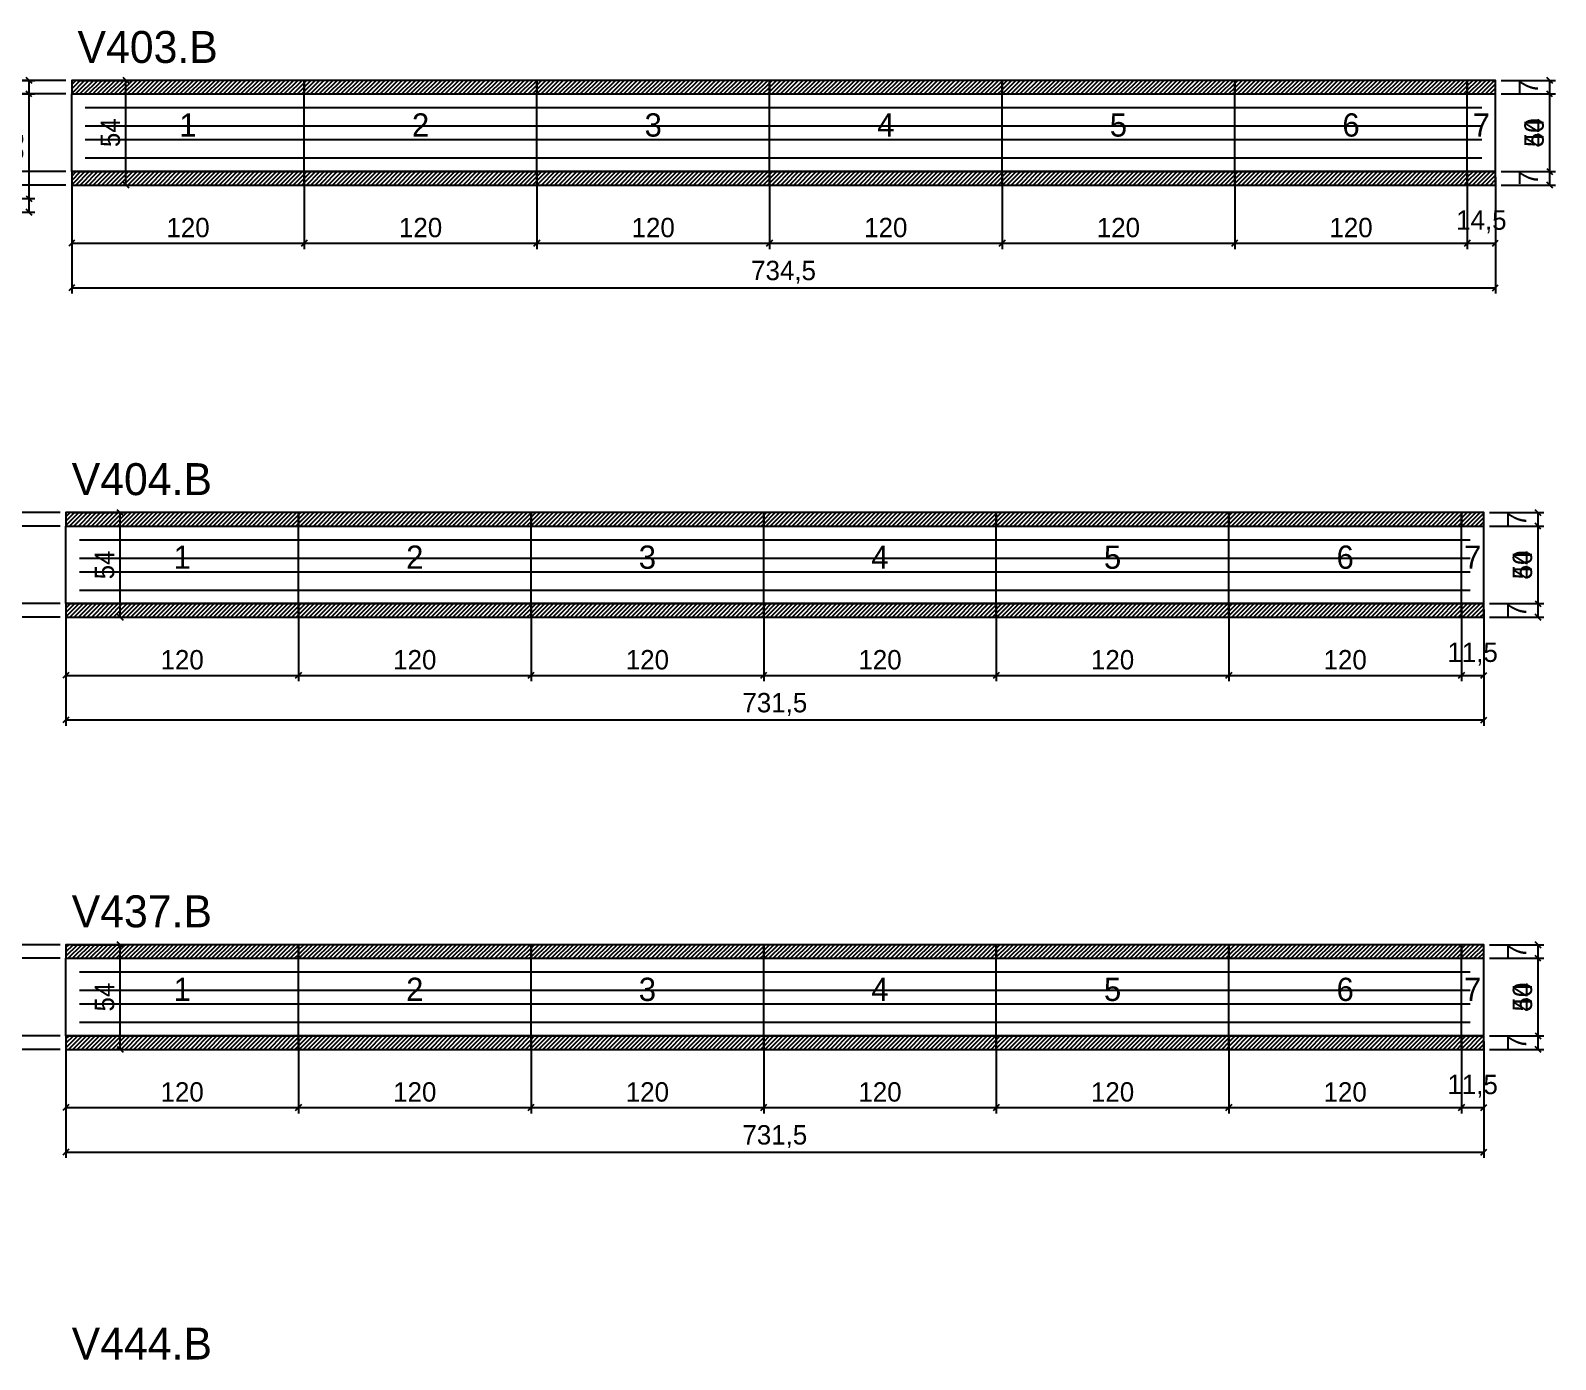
# Model space of a CAD drawing. Extents: x -10500 to 3070, y -11287 to 1250.
# Drawn here: x 960 to 1747, y -2660 to -1974 of the extents above; entities that cross this region are included whole.
import ezdxf
from ezdxf.enums import TextEntityAlignment as Align

# ---------------------------------------------------------------- set-up
doc = ezdxf.new("R2010")
doc.units = 0
for name, color, linetype in [('5', 5, 'Continuous'), ('COTA', 241, 'Continuous'), ('NOMENCLATURA', 7, 'Continuous'), ('Painéis', 200, 'Continuous'), ('SARR_2.2x7', 40, 'Continuous'), ('SCO-___-LAJ', 224, 'Continuous')]:
    doc.layers.add(name, color=color, linetype=linetype)
doc.dimstyles.new('PAINEL', dxfattribs={"dimtxt": 10, "dimasz": 3, "dimexe": 3, "dimexo": 3, "dimgap": 3, "dimtad": 1, "dimblk": 'OBLIQUE', "dimblk1": 'OBLIQUE', "dimcen": 2.5, "dimclrd": 4, "dimclre": 4, "dimclrt": 240, "dimazin": 3, "dimtfac": 1, "dimtmove": 0, "dimatfit": 3})

# ---------------------------------------------------------------- blocks, each defined once
blk = doc.blocks.new('_OBLIQUE')
at = {"color": 0, "linetype": 'BYBLOCK'}
blk.add_line((-0.5, -0.5), (0.5, 0.5), dxfattribs=at)

msp = doc.modelspace()

# ---------------------------------------------------------------- hatches: boundary and pattern name
at = {"layer": 'COTA'}
h = msp.add_hatch(dxfattribs=at)
h.set_pattern_fill('ANSI31', scale=0.5)
h.paths.add_polyline_path([(981.5, -2007), (1101.5, -2007), (1101.5, -2000), (981.5, -2000)])
h = msp.add_hatch(dxfattribs=at)
h.set_pattern_fill('ANSI31', scale=0.5)
h.paths.add_polyline_path([(1101.5, -2007), (1221.5, -2007), (1221.5, -2000), (1101.5, -2000)])
h = msp.add_hatch(dxfattribs=at)
h.set_pattern_fill('ANSI31', scale=0.5)
h.paths.add_polyline_path([(1221.5, -2007), (1341.5, -2007), (1341.5, -2000), (1221.5, -2000)])
h = msp.add_hatch(dxfattribs=at)
h.set_pattern_fill('ANSI31', scale=0.5)
h.paths.add_polyline_path([(1341.5, -2007), (1461.5, -2007), (1461.5, -2000), (1341.5, -2000)])
h = msp.add_hatch(dxfattribs=at)
h.set_pattern_fill('ANSI31', scale=0.5)
h.paths.add_polyline_path([(1461.5, -2007), (1581.5, -2007), (1581.5, -2000), (1461.5, -2000)])
h = msp.add_hatch(dxfattribs=at)
h.set_pattern_fill('ANSI31', scale=0.5)
h.paths.add_polyline_path([(1581.5, -2007), (1701.5, -2007), (1701.5, -2000), (1581.5, -2000)])
h = msp.add_hatch(dxfattribs=at)
h.set_pattern_fill('ANSI31', scale=0.5)
h.paths.add_polyline_path([(1701.5, -2007), (1716, -2007), (1716, -2000), (1701.5, -2000)])
h = msp.add_hatch(dxfattribs=at)
h.set_pattern_fill('ANSI31', scale=0.5)
h.paths.add_polyline_path([(981.5, -2054), (1101.5, -2054), (1101.5, -2047), (981.5, -2047)])
h = msp.add_hatch(dxfattribs=at)
h.set_pattern_fill('ANSI31', scale=0.5)
h.paths.add_polyline_path([(1101.5, -2054), (1221.5, -2054), (1221.5, -2047), (1101.5, -2047)])
h = msp.add_hatch(dxfattribs=at)
h.set_pattern_fill('ANSI31', scale=0.5)
h.paths.add_polyline_path([(1221.5, -2054), (1341.5, -2054), (1341.5, -2047), (1221.5, -2047)])
h = msp.add_hatch(dxfattribs=at)
h.set_pattern_fill('ANSI31', scale=0.5)
h.paths.add_polyline_path([(1341.5, -2054), (1461.5, -2054), (1461.5, -2047), (1341.5, -2047)])
h = msp.add_hatch(dxfattribs=at)
h.set_pattern_fill('ANSI31', scale=0.5)
h.paths.add_polyline_path([(1461.5, -2054), (1581.5, -2054), (1581.5, -2047), (1461.5, -2047)])
h = msp.add_hatch(dxfattribs=at)
h.set_pattern_fill('ANSI31', scale=0.5)
h.paths.add_polyline_path([(1581.5, -2054), (1701.5, -2054), (1701.5, -2047), (1581.5, -2047)])
h = msp.add_hatch(dxfattribs=at)
h.set_pattern_fill('ANSI31', scale=0.5)
h.paths.add_polyline_path([(1701.5, -2054), (1716, -2054), (1716, -2047), (1701.5, -2047)])
h = msp.add_hatch(dxfattribs=at)
h.set_pattern_fill('ANSI31', scale=0.5)
h.paths.add_polyline_path([(978.5, -2230), (1098.5, -2230), (1098.5, -2223), (978.5, -2223)])
h = msp.add_hatch(dxfattribs=at)
h.set_pattern_fill('ANSI31', scale=0.5)
h.paths.add_polyline_path([(1098.5, -2230), (1218.5, -2230), (1218.5, -2223), (1098.5, -2223)])
h = msp.add_hatch(dxfattribs=at)
h.set_pattern_fill('ANSI31', scale=0.5)
h.paths.add_polyline_path([(1218.5, -2230), (1338.5, -2230), (1338.5, -2223), (1218.5, -2223)])
h = msp.add_hatch(dxfattribs=at)
h.set_pattern_fill('ANSI31', scale=0.5)
h.paths.add_polyline_path([(1338.5, -2230), (1458.5, -2230), (1458.5, -2223), (1338.5, -2223)])
h = msp.add_hatch(dxfattribs=at)
h.set_pattern_fill('ANSI31', scale=0.5)
h.paths.add_polyline_path([(1458.5, -2230), (1578.5, -2230), (1578.5, -2223), (1458.5, -2223)])
h = msp.add_hatch(dxfattribs=at)
h.set_pattern_fill('ANSI31', scale=0.5)
h.paths.add_polyline_path([(1578.5, -2230), (1698.5, -2230), (1698.5, -2223), (1578.5, -2223)])
h = msp.add_hatch(dxfattribs=at)
h.set_pattern_fill('ANSI31', scale=0.5)
h.paths.add_polyline_path([(1698.5, -2230), (1710, -2230), (1710, -2223), (1698.5, -2223)])
h = msp.add_hatch(dxfattribs=at)
h.set_pattern_fill('ANSI31', scale=0.5)
h.paths.add_polyline_path([(978.5, -2277), (1098.5, -2277), (1098.5, -2270), (978.5, -2270)])
h = msp.add_hatch(dxfattribs=at)
h.set_pattern_fill('ANSI31', scale=0.5)
h.paths.add_polyline_path([(1098.5, -2277), (1218.5, -2277), (1218.5, -2270), (1098.5, -2270)])
h = msp.add_hatch(dxfattribs=at)
h.set_pattern_fill('ANSI31', scale=0.5)
h.paths.add_polyline_path([(1218.5, -2277), (1338.5, -2277), (1338.5, -2270), (1218.5, -2270)])
h = msp.add_hatch(dxfattribs=at)
h.set_pattern_fill('ANSI31', scale=0.5)
h.paths.add_polyline_path([(1338.5, -2277), (1458.5, -2277), (1458.5, -2270), (1338.5, -2270)])
h = msp.add_hatch(dxfattribs=at)
h.set_pattern_fill('ANSI31', scale=0.5)
h.paths.add_polyline_path([(1458.5, -2277), (1578.5, -2277), (1578.5, -2270), (1458.5, -2270)])
h = msp.add_hatch(dxfattribs=at)
h.set_pattern_fill('ANSI31', scale=0.5)
h.paths.add_polyline_path([(1578.5, -2277), (1698.5, -2277), (1698.5, -2270), (1578.5, -2270)])
h = msp.add_hatch(dxfattribs=at)
h.set_pattern_fill('ANSI31', scale=0.5)
h.paths.add_polyline_path([(1698.5, -2277), (1710, -2277), (1710, -2270), (1698.5, -2270)])
h = msp.add_hatch(dxfattribs=at)
h.set_pattern_fill('ANSI31', scale=0.5)
h.paths.add_polyline_path([(978.5, -2453), (1098.5, -2453), (1098.5, -2446), (978.5, -2446)])
h = msp.add_hatch(dxfattribs=at)
h.set_pattern_fill('ANSI31', scale=0.5)
h.paths.add_polyline_path([(1098.5, -2453), (1218.5, -2453), (1218.5, -2446), (1098.5, -2446)])
h = msp.add_hatch(dxfattribs=at)
h.set_pattern_fill('ANSI31', scale=0.5)
h.paths.add_polyline_path([(1218.5, -2453), (1338.5, -2453), (1338.5, -2446), (1218.5, -2446)])
h = msp.add_hatch(dxfattribs=at)
h.set_pattern_fill('ANSI31', scale=0.5)
h.paths.add_polyline_path([(1338.5, -2453), (1458.5, -2453), (1458.5, -2446), (1338.5, -2446)])
h = msp.add_hatch(dxfattribs=at)
h.set_pattern_fill('ANSI31', scale=0.5)
h.paths.add_polyline_path([(1458.5, -2453), (1578.5, -2453), (1578.5, -2446), (1458.5, -2446)])
h = msp.add_hatch(dxfattribs=at)
h.set_pattern_fill('ANSI31', scale=0.5)
h.paths.add_polyline_path([(1578.5, -2453), (1698.5, -2453), (1698.5, -2446), (1578.5, -2446)])
h = msp.add_hatch(dxfattribs=at)
h.set_pattern_fill('ANSI31', scale=0.5)
h.paths.add_polyline_path([(1698.5, -2453), (1710, -2453), (1710, -2446), (1698.5, -2446)])
h = msp.add_hatch(dxfattribs=at)
h.set_pattern_fill('ANSI31', scale=0.5)
h.paths.add_polyline_path([(978.5, -2500), (1098.5, -2500), (1098.5, -2493), (978.5, -2493)])
h = msp.add_hatch(dxfattribs=at)
h.set_pattern_fill('ANSI31', scale=0.5)
h.paths.add_polyline_path([(1098.5, -2500), (1218.5, -2500), (1218.5, -2493), (1098.5, -2493)])
h = msp.add_hatch(dxfattribs=at)
h.set_pattern_fill('ANSI31', scale=0.5)
h.paths.add_polyline_path([(1218.5, -2500), (1338.5, -2500), (1338.5, -2493), (1218.5, -2493)])
h = msp.add_hatch(dxfattribs=at)
h.set_pattern_fill('ANSI31', scale=0.5)
h.paths.add_polyline_path([(1338.5, -2500), (1458.5, -2500), (1458.5, -2493), (1338.5, -2493)])
h = msp.add_hatch(dxfattribs=at)
h.set_pattern_fill('ANSI31', scale=0.5)
h.paths.add_polyline_path([(1458.5, -2500), (1578.5, -2500), (1578.5, -2493), (1458.5, -2493)])
h = msp.add_hatch(dxfattribs=at)
h.set_pattern_fill('ANSI31', scale=0.5)
h.paths.add_polyline_path([(1578.5, -2500), (1698.5, -2500), (1698.5, -2493), (1578.5, -2493)])
h = msp.add_hatch(dxfattribs=at)
h.set_pattern_fill('ANSI31', scale=0.5)
h.paths.add_polyline_path([(1698.5, -2500), (1710, -2500), (1710, -2493), (1698.5, -2493)])

# ---------------------------------------------------------------- linework, layer by layer
at = {"layer": 'Painéis'}
for p, q in [((981.5, -2007), (1101.5, -2007)), ((981.5, -2047), (981.5, -2007)), ((1101.5, -2047), (1101.5, -2007)), ((1101.5, -2047), (1101.5, -2007)), ((1101.5, -2007), (1221.5, -2007)), ((1101.5, -2047), (1101.5, -2007)), ((1221.5, -2047), (1221.5, -2007)), ((1221.5, -2047), (1221.5, -2007)), ((1221.5, -2007), (1341.5, -2007)), ((1221.5, -2047), (1221.5, -2007)), ((1341.5, -2047), (1341.5, -2007)), ((1341.5, -2047), (1341.5, -2007)), ((1341.5, -2007), (1461.5, -2007)), ((1341.5, -2047), (1341.5, -2007)), ((1461.5, -2047), (1461.5, -2007)), ((1461.5, -2047), (1461.5, -2007)), ((1461.5, -2007), (1581.5, -2007)), ((1461.5, -2047), (1461.5, -2007)), ((1581.5, -2047), (1581.5, -2007)), ((1581.5, -2047), (1581.5, -2007)), ((1581.5, -2007), (1701.5, -2007)), ((1581.5, -2047), (1581.5, -2007)), ((1701.5, -2047), (1701.5, -2007)), ((1701.5, -2047), (1701.5, -2007)), ((1701.5, -2007), (1716, -2007)), ((1701.5, -2047), (1701.5, -2007)), ((1716, -2047), (1716, -2007)), ((981.5, -2047), (1101.5, -2047)), ((1101.5, -2047), (1221.5, -2047)), ((1221.5, -2047), (1341.5, -2047)), ((1341.5, -2047), (1461.5, -2047)), ((1461.5, -2047), (1581.5, -2047)), ((1581.5, -2047), (1701.5, -2047)), ((1701.5, -2047), (1716, -2047)), ((978.5, -2230), (1098.5, -2230)), ((978.5, -2270), (978.5, -2230)), ((1098.5, -2270), (1098.5, -2230)), ((1098.5, -2270), (1098.5, -2230)), ((1098.5, -2230), (1218.5, -2230)), ((1098.5, -2270), (1098.5, -2230)), ((1218.5, -2270), (1218.5, -2230)), ((1218.5, -2270), (1218.5, -2230)), ((1218.5, -2230), (1338.5, -2230)), ((1218.5, -2270), (1218.5, -2230)), ((1338.5, -2270), (1338.5, -2230)), ((1338.5, -2270), (1338.5, -2230)), ((1338.5, -2230), (1458.5, -2230)), ((1338.5, -2270), (1338.5, -2230)), ((1458.5, -2270), (1458.5, -2230)), ((1458.5, -2270), (1458.5, -2230)), ((1458.5, -2230), (1578.5, -2230)), ((1458.5, -2270), (1458.5, -2230)), ((1578.5, -2270), (1578.5, -2230)), ((1578.5, -2270), (1578.5, -2230)), ((1578.5, -2230), (1698.5, -2230)), ((1578.5, -2270), (1578.5, -2230)), ((1698.5, -2270), (1698.5, -2230)), ((1698.5, -2270), (1698.5, -2230)), ((1698.5, -2230), (1710, -2230)), ((1698.5, -2270), (1698.5, -2230)), ((1710, -2270), (1710, -2230)), ((978.5, -2270), (1098.5, -2270)), ((1098.5, -2270), (1218.5, -2270)), ((1218.5, -2270), (1338.5, -2270)), ((1338.5, -2270), (1458.5, -2270)), ((1458.5, -2270), (1578.5, -2270)), ((1578.5, -2270), (1698.5, -2270)), ((1698.5, -2270), (1710, -2270)), ((978.5, -2453), (1098.5, -2453)), ((978.5, -2493), (978.5, -2453)), ((1098.5, -2493), (1098.5, -2453)), ((1098.5, -2493), (1098.5, -2453)), ((1098.5, -2453), (1218.5, -2453)), ((1098.5, -2493), (1098.5, -2453)), ((1218.5, -2493), (1218.5, -2453)), ((1218.5, -2493), (1218.5, -2453)), ((1218.5, -2453), (1338.5, -2453)), ((1218.5, -2493), (1218.5, -2453)), ((1338.5, -2493), (1338.5, -2453)), ((1338.5, -2493), (1338.5, -2453)), ((1338.5, -2453), (1458.5, -2453)), ((1338.5, -2493), (1338.5, -2453)), ((1458.5, -2493), (1458.5, -2453)), ((1458.5, -2493), (1458.5, -2453)), ((1458.5, -2453), (1578.5, -2453)), ((1458.5, -2493), (1458.5, -2453)), ((1578.5, -2493), (1578.5, -2453)), ((1578.5, -2493), (1578.5, -2453)), ((1578.5, -2453), (1698.5, -2453)), ((1578.5, -2493), (1578.5, -2453)), ((1698.5, -2493), (1698.5, -2453)), ((1698.5, -2493), (1698.5, -2453)), ((1698.5, -2453), (1710, -2453)), ((1698.5, -2493), (1698.5, -2453)), ((1710, -2493), (1710, -2453)), ((978.5, -2493), (1098.5, -2493)), ((1098.5, -2493), (1218.5, -2493)), ((1218.5, -2493), (1338.5, -2493)), ((1338.5, -2493), (1458.5, -2493)), ((1458.5, -2493), (1578.5, -2493)), ((1578.5, -2493), (1698.5, -2493)), ((1698.5, -2493), (1710, -2493))]:
    msp.add_line(p, q, dxfattribs=at)
at = {"layer": 'SARR_2.2x7'}
for points in [[(988.5, -2014), (1101.5, -2014)], [(988.5, -2014), (1101.5, -2014)], [(1101.5, -2014), (1221.5, -2014)], [(1101.5, -2014), (1221.5, -2014)], [(1221.5, -2014), (1341.5, -2014)], [(1221.5, -2014), (1341.5, -2014)], [(1341.5, -2014), (1461.5, -2014)], [(1341.5, -2014), (1461.5, -2014)], [(1461.5, -2014), (1581.5, -2014)], [(1461.5, -2014), (1581.5, -2014)], [(1581.5, -2014), (1701.5, -2014)], [(1581.5, -2014), (1701.5, -2014)], [(1701.5, -2014), (1709, -2014)], [(1701.5, -2014), (1709, -2014)], [(988.5, -2023.5), (1101.5, -2023.5)], [(988.5, -2023.5), (1101.5, -2023.5)], [(1101.5, -2023.5), (1221.5, -2023.5)], [(1101.5, -2023.5), (1221.5, -2023.5)], [(1221.5, -2023.5), (1341.5, -2023.5)], [(1221.5, -2023.5), (1341.5, -2023.5)], [(1341.5, -2023.5), (1461.5, -2023.5)], [(1341.5, -2023.5), (1461.5, -2023.5)], [(1461.5, -2023.5), (1581.5, -2023.5)], [(1461.5, -2023.5), (1581.5, -2023.5)], [(1581.5, -2023.5), (1701.5, -2023.5)], [(1581.5, -2023.5), (1701.5, -2023.5)], [(1701.5, -2023.5), (1709, -2023.5)], [(1701.5, -2023.5), (1709, -2023.5)], [(988.5, -2030.5), (1101.5, -2030.5)], [(988.5, -2030.5), (1101.5, -2030.5)], [(1101.5, -2030.5), (1221.5, -2030.5)], [(1101.5, -2030.5), (1221.5, -2030.5)], [(1221.5, -2030.5), (1341.5, -2030.5)], [(1221.5, -2030.5), (1341.5, -2030.5)], [(1341.5, -2030.5), (1461.5, -2030.5)], [(1341.5, -2030.5), (1461.5, -2030.5)], [(1461.5, -2030.5), (1581.5, -2030.5)], [(1461.5, -2030.5), (1581.5, -2030.5)], [(1581.5, -2030.5), (1701.5, -2030.5)], [(1581.5, -2030.5), (1701.5, -2030.5)], [(1701.5, -2030.5), (1709, -2030.5)], [(1701.5, -2030.5), (1709, -2030.5)], [(988.5, -2040), (1101.5, -2040)], [(988.5, -2040), (1101.5, -2040)], [(1101.5, -2040), (1221.5, -2040)], [(1101.5, -2040), (1221.5, -2040)], [(1221.5, -2040), (1341.5, -2040)], [(1221.5, -2040), (1341.5, -2040)], [(1341.5, -2040), (1461.5, -2040)], [(1341.5, -2040), (1461.5, -2040)], [(1461.5, -2040), (1581.5, -2040)], [(1461.5, -2040), (1581.5, -2040)], [(1581.5, -2040), (1701.5, -2040)], [(1581.5, -2040), (1701.5, -2040)], [(1701.5, -2040), (1709, -2040)], [(1701.5, -2040), (1709, -2040)], [(985.5, -2237), (1098.5, -2237)], [(985.5, -2237), (1098.5, -2237)], [(1098.5, -2237), (1218.5, -2237)], [(1098.5, -2237), (1218.5, -2237)], [(1218.5, -2237), (1338.5, -2237)], [(1218.5, -2237), (1338.5, -2237)], [(1338.5, -2237), (1458.5, -2237)], [(1338.5, -2237), (1458.5, -2237)], [(1458.5, -2237), (1578.5, -2237)], [(1458.5, -2237), (1578.5, -2237)], [(1578.5, -2237), (1698.5, -2237)], [(1578.5, -2237), (1698.5, -2237)], [(1698.5, -2237), (1703, -2237)], [(1698.5, -2237), (1703, -2237)], [(985.5, -2246.5), (1098.5, -2246.5)], [(985.5, -2246.5), (1098.5, -2246.5)], [(1098.5, -2246.5), (1218.5, -2246.5)], [(1098.5, -2246.5), (1218.5, -2246.5)], [(1218.5, -2246.5), (1338.5, -2246.5)], [(1218.5, -2246.5), (1338.5, -2246.5)], [(1338.5, -2246.5), (1458.5, -2246.5)], [(1338.5, -2246.5), (1458.5, -2246.5)], [(1458.5, -2246.5), (1578.5, -2246.5)], [(1458.5, -2246.5), (1578.5, -2246.5)], [(1578.5, -2246.5), (1698.5, -2246.5)], [(1578.5, -2246.5), (1698.5, -2246.5)], [(1698.5, -2246.5), (1703, -2246.5)], [(1698.5, -2246.5), (1703, -2246.5)], [(985.5, -2253.5), (1098.5, -2253.5)], [(985.5, -2253.5), (1098.5, -2253.5)], [(1098.5, -2253.5), (1218.5, -2253.5)], [(1098.5, -2253.5), (1218.5, -2253.5)], [(1218.5, -2253.5), (1338.5, -2253.5)], [(1218.5, -2253.5), (1338.5, -2253.5)], [(1338.5, -2253.5), (1458.5, -2253.5)], [(1338.5, -2253.5), (1458.5, -2253.5)], [(1458.5, -2253.5), (1578.5, -2253.5)], [(1458.5, -2253.5), (1578.5, -2253.5)], [(1578.5, -2253.5), (1698.5, -2253.5)], [(1578.5, -2253.5), (1698.5, -2253.5)], [(1698.5, -2253.5), (1703, -2253.5)], [(1698.5, -2253.5), (1703, -2253.5)], [(985.5, -2263), (1098.5, -2263)], [(985.5, -2263), (1098.5, -2263)], [(1098.5, -2263), (1218.5, -2263)], [(1098.5, -2263), (1218.5, -2263)], [(1218.5, -2263), (1338.5, -2263)], [(1218.5, -2263), (1338.5, -2263)], [(1338.5, -2263), (1458.5, -2263)], [(1338.5, -2263), (1458.5, -2263)], [(1458.5, -2263), (1578.5, -2263)], [(1458.5, -2263), (1578.5, -2263)], [(1578.5, -2263), (1698.5, -2263)], [(1578.5, -2263), (1698.5, -2263)], [(1698.5, -2263), (1703, -2263)], [(1698.5, -2263), (1703, -2263)], [(985.5, -2460), (1098.5, -2460)], [(985.5, -2460), (1098.5, -2460)], [(1098.5, -2460), (1218.5, -2460)], [(1098.5, -2460), (1218.5, -2460)], [(1218.5, -2460), (1338.5, -2460)], [(1218.5, -2460), (1338.5, -2460)], [(1338.5, -2460), (1458.5, -2460)], [(1338.5, -2460), (1458.5, -2460)], [(1458.5, -2460), (1578.5, -2460)], [(1458.5, -2460), (1578.5, -2460)], [(1578.5, -2460), (1698.5, -2460)], [(1578.5, -2460), (1698.5, -2460)], [(1698.5, -2460), (1703, -2460)], [(1698.5, -2460), (1703, -2460)], [(985.5, -2469.5), (1098.5, -2469.5)], [(985.5, -2469.5), (1098.5, -2469.5)], [(1098.5, -2469.5), (1218.5, -2469.5)], [(1098.5, -2469.5), (1218.5, -2469.5)], [(1218.5, -2469.5), (1338.5, -2469.5)], [(1218.5, -2469.5), (1338.5, -2469.5)], [(1338.5, -2469.5), (1458.5, -2469.5)], [(1338.5, -2469.5), (1458.5, -2469.5)], [(1458.5, -2469.5), (1578.5, -2469.5)], [(1458.5, -2469.5), (1578.5, -2469.5)], [(1578.5, -2469.5), (1698.5, -2469.5)], [(1578.5, -2469.5), (1698.5, -2469.5)], [(1698.5, -2469.5), (1703, -2469.5)], [(1698.5, -2469.5), (1703, -2469.5)], [(985.5, -2476.5), (1098.5, -2476.5)], [(985.5, -2476.5), (1098.5, -2476.5)], [(1098.5, -2476.5), (1218.5, -2476.5)], [(1098.5, -2476.5), (1218.5, -2476.5)], [(1218.5, -2476.5), (1338.5, -2476.5)], [(1218.5, -2476.5), (1338.5, -2476.5)], [(1338.5, -2476.5), (1458.5, -2476.5)], [(1338.5, -2476.5), (1458.5, -2476.5)], [(1458.5, -2476.5), (1578.5, -2476.5)], [(1458.5, -2476.5), (1578.5, -2476.5)], [(1578.5, -2476.5), (1698.5, -2476.5)], [(1578.5, -2476.5), (1698.5, -2476.5)], [(1698.5, -2476.5), (1703, -2476.5)], [(1698.5, -2476.5), (1703, -2476.5)], [(985.5, -2486), (1098.5, -2486)], [(985.5, -2486), (1098.5, -2486)], [(1098.5, -2486), (1218.5, -2486)], [(1098.5, -2486), (1218.5, -2486)], [(1218.5, -2486), (1338.5, -2486)], [(1218.5, -2486), (1338.5, -2486)], [(1338.5, -2486), (1458.5, -2486)], [(1338.5, -2486), (1458.5, -2486)], [(1458.5, -2486), (1578.5, -2486)], [(1458.5, -2486), (1578.5, -2486)], [(1578.5, -2486), (1698.5, -2486)], [(1578.5, -2486), (1698.5, -2486)], [(1698.5, -2486), (1703, -2486)], [(1698.5, -2486), (1703, -2486)]]:
    msp.add_lwpolyline(points, dxfattribs=at)
at = {"layer": 'SCO-___-LAJ'}
for points in [[(981.5, -2007), (1101.5, -2007), (1101.5, -2000), (981.5, -2000)], [(1101.5, -2007), (1221.5, -2007), (1221.5, -2000), (1101.5, -2000)], [(1221.5, -2007), (1341.5, -2007), (1341.5, -2000), (1221.5, -2000)], [(1341.5, -2007), (1461.5, -2007), (1461.5, -2000), (1341.5, -2000)], [(1461.5, -2007), (1581.5, -2007), (1581.5, -2000), (1461.5, -2000)], [(1581.5, -2007), (1701.5, -2007), (1701.5, -2000), (1581.5, -2000)], [(1701.5, -2007), (1716, -2007), (1716, -2000), (1701.5, -2000)], [(981.5, -2054), (1101.5, -2054), (1101.5, -2047), (981.5, -2047)], [(1101.5, -2054), (1221.5, -2054), (1221.5, -2047), (1101.5, -2047)], [(1221.5, -2054), (1341.5, -2054), (1341.5, -2047), (1221.5, -2047)], [(1341.5, -2054), (1461.5, -2054), (1461.5, -2047), (1341.5, -2047)], [(1461.5, -2054), (1581.5, -2054), (1581.5, -2047), (1461.5, -2047)], [(1581.5, -2054), (1701.5, -2054), (1701.5, -2047), (1581.5, -2047)], [(1701.5, -2054), (1716, -2054), (1716, -2047), (1701.5, -2047)], [(978.5, -2230), (1098.5, -2230), (1098.5, -2223), (978.5, -2223)], [(1098.5, -2230), (1218.5, -2230), (1218.5, -2223), (1098.5, -2223)], [(1218.5, -2230), (1338.5, -2230), (1338.5, -2223), (1218.5, -2223)], [(1338.5, -2230), (1458.5, -2230), (1458.5, -2223), (1338.5, -2223)], [(1458.5, -2230), (1578.5, -2230), (1578.5, -2223), (1458.5, -2223)], [(1578.5, -2230), (1698.5, -2230), (1698.5, -2223), (1578.5, -2223)], [(1698.5, -2230), (1710, -2230), (1710, -2223), (1698.5, -2223)], [(978.5, -2277), (1098.5, -2277), (1098.5, -2270), (978.5, -2270)], [(1098.5, -2277), (1218.5, -2277), (1218.5, -2270), (1098.5, -2270)], [(1218.5, -2277), (1338.5, -2277), (1338.5, -2270), (1218.5, -2270)], [(1338.5, -2277), (1458.5, -2277), (1458.5, -2270), (1338.5, -2270)], [(1458.5, -2277), (1578.5, -2277), (1578.5, -2270), (1458.5, -2270)], [(1578.5, -2277), (1698.5, -2277), (1698.5, -2270), (1578.5, -2270)], [(1698.5, -2277), (1710, -2277), (1710, -2270), (1698.5, -2270)], [(978.5, -2453), (1098.5, -2453), (1098.5, -2446), (978.5, -2446)], [(1098.5, -2453), (1218.5, -2453), (1218.5, -2446), (1098.5, -2446)], [(1218.5, -2453), (1338.5, -2453), (1338.5, -2446), (1218.5, -2446)], [(1338.5, -2453), (1458.5, -2453), (1458.5, -2446), (1338.5, -2446)], [(1458.5, -2453), (1578.5, -2453), (1578.5, -2446), (1458.5, -2446)], [(1578.5, -2453), (1698.5, -2453), (1698.5, -2446), (1578.5, -2446)], [(1698.5, -2453), (1710, -2453), (1710, -2446), (1698.5, -2446)], [(978.5, -2500), (1098.5, -2500), (1098.5, -2493), (978.5, -2493)], [(1098.5, -2500), (1218.5, -2500), (1218.5, -2493), (1098.5, -2493)], [(1218.5, -2500), (1338.5, -2500), (1338.5, -2493), (1218.5, -2493)], [(1338.5, -2500), (1458.5, -2500), (1458.5, -2493), (1338.5, -2493)], [(1458.5, -2500), (1578.5, -2500), (1578.5, -2493), (1458.5, -2493)], [(1578.5, -2500), (1698.5, -2500), (1698.5, -2493), (1578.5, -2493)], [(1698.5, -2500), (1710, -2500), (1710, -2493), (1698.5, -2493)]]:
    msp.add_lwpolyline(points, close=True, dxfattribs=at)

# ---------------------------------------------------------------- texts
at = {"layer": '5'}
for s, p in [('1', (1041.5, -2023)), ('2', (1161.5, -2023)), ('3', (1281.5, -2023)), ('4', (1401.5, -2023)), ('5', (1521.5, -2023)), ('6', (1641.5, -2023)), ('7', (1708.75, -2023)), ('1', (1038.5, -2246)), ('2', (1158.5, -2246)), ('3', (1278.5, -2246)), ('4', (1398.5, -2246)), ('5', (1518.5, -2246)), ('6', (1638.5, -2246)), ('7', (1704.25, -2246)), ('1', (1038.5, -2469)), ('2', (1158.5, -2469)), ('3', (1278.5, -2469)), ('4', (1398.5, -2469)), ('5', (1518.5, -2469)), ('6', (1638.5, -2469)), ('7', (1704.25, -2469))]:
    msp.add_text(s, height=12, dxfattribs=at).set_placement(p, align=Align.MIDDLE_CENTER)
at = {"layer": 'NOMENCLATURA'}
for s, p in [('V403.B', (984.5, -1991)), ('V404.B', (981.5, -2214)), ('V437.B', (981.5, -2437)), ('V444.B', (981.5, -2660))]:
    msp.add_text(s, height=16.5, dxfattribs=at).set_placement(p)

# ---------------------------------------------------------------- dimensions: what is measured, and where the dimension line sits
at = {"layer": 'COTA'}
for base, p1, p2 in [((959.5, -2068), (931.5, -2068), (931.5, -2000)), ((959.5, -2007), (931.5, -2007), (931.5, -2000)), ((959.5, -2061), (931.5, -2061), (931.5, -2007)), ((953.5, -2007), (981.5, -2007), (981.5, -2000)), ((953.5, -2047), (981.5, -2047), (981.5, -2007)), ((1009.5, -2054), (981.5, -2054), (981.5, -2000)), ((1744, -2054), (1716, -2054), (1716, -2000)), ((1744, -2007), (1716, -2007), (1716, -2000)), ((1744, -2047), (1716, -2047), (1716, -2007)), ((953.5, -2054), (981.5, -2054), (981.5, -2047)), ((1744, -2054), (1716, -2054), (1716, -2047)), ((959.5, -2068), (931.5, -2068), (931.5, -2061)), ((950.5, -2230), (978.5, -2230), (978.5, -2223)), ((1006.5, -2277), (978.5, -2277), (978.5, -2223)), ((1738, -2277), (1710, -2277), (1710, -2223)), ((1738, -2230), (1710, -2230), (1710, -2223)), ((950.5, -2270), (978.5, -2270), (978.5, -2230)), ((1738, -2270), (1710, -2270), (1710, -2230)), ((950.5, -2277), (978.5, -2277), (978.5, -2270)), ((1738, -2277), (1710, -2277), (1710, -2270)), ((950.5, -2453), (978.5, -2453), (978.5, -2446)), ((1006.5, -2500), (978.5, -2500), (978.5, -2446)), ((1738, -2500), (1710, -2500), (1710, -2446)), ((1738, -2453), (1710, -2453), (1710, -2446)), ((950.5, -2493), (978.5, -2493), (978.5, -2453)), ((1738, -2493), (1710, -2493), (1710, -2453)), ((950.5, -2500), (978.5, -2500), (978.5, -2493)), ((1738, -2500), (1710, -2500), (1710, -2493))]:
    msp.add_linear_dim(base=base, p1=p1, p2=p2, angle=90, dimstyle='PAINEL', dxfattribs=at).render()
for base, p1, p2 in [((981.5, -2084), (981.5, -2047), (1101.5, -2047)), ((981.5, -2107), (981.5, -2047), (1716, -2047)), ((1101.5, -2084), (1101.5, -2047), (1221.5, -2047)), ((1221.5, -2084), (1221.5, -2047), (1341.5, -2047)), ((1341.5, -2084), (1341.5, -2047), (1461.5, -2047)), ((1461.5, -2084), (1461.5, -2047), (1581.5, -2047)), ((1581.5, -2084), (1581.5, -2047), (1701.5, -2047)), ((1701.5, -2084), (1701.5, -2047), (1716, -2047)), ((978.5, -2307), (978.5, -2270), (1098.5, -2270)), ((978.5, -2330), (978.5, -2270), (1710, -2270)), ((1098.5, -2307), (1098.5, -2270), (1218.5, -2270)), ((1218.5, -2307), (1218.5, -2270), (1338.5, -2270)), ((1338.5, -2307), (1338.5, -2270), (1458.5, -2270)), ((1458.5, -2307), (1458.5, -2270), (1578.5, -2270)), ((1578.5, -2307), (1578.5, -2270), (1698.5, -2270)), ((1698.5, -2307), (1698.5, -2270), (1710, -2270)), ((978.5, -2530), (978.5, -2493), (1098.5, -2493)), ((978.5, -2553), (978.5, -2493), (1710, -2493)), ((1098.5, -2530), (1098.5, -2493), (1218.5, -2493)), ((1218.5, -2530), (1218.5, -2493), (1338.5, -2493)), ((1338.5, -2530), (1338.5, -2493), (1458.5, -2493)), ((1458.5, -2530), (1458.5, -2493), (1578.5, -2493)), ((1578.5, -2530), (1578.5, -2493), (1698.5, -2493)), ((1698.5, -2530), (1698.5, -2493), (1710, -2493))]:
    msp.add_linear_dim(base=base, p1=p1, p2=p2, dimstyle='PAINEL', dxfattribs=at).render()

doc.saveas('drawing.dxf')
